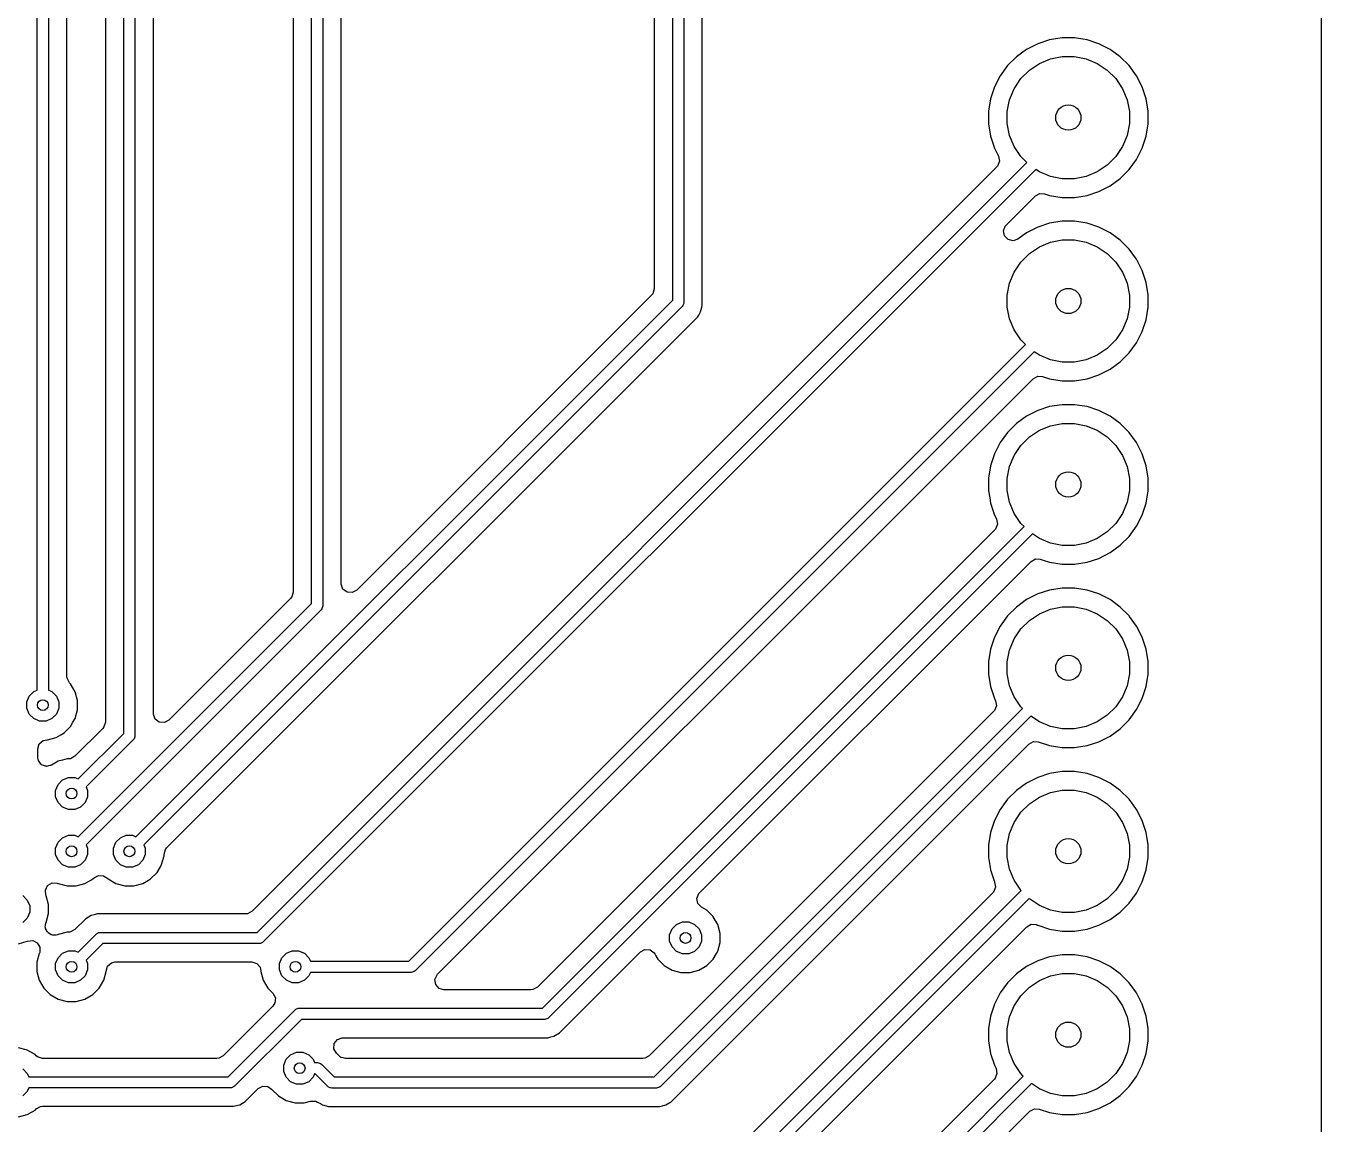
# Model space of a CAD drawing. Extents: x 2.09 to 4.51, y -4.8 to -2.93.
# Drawn here: x 3.802 to 4.508, y -3.909 to -3.31 of the extents above; entities that cross this region are included whole.
import ezdxf

# ---------------------------------------------------------------- set-up
doc = ezdxf.new("R2010")
doc.units = 0
doc.header["$MEASUREMENT"] = 0
doc.layers.add('BLACK', color=7, linetype='CONTINUOUS')

msp = doc.modelspace()

# ---------------------------------------------------------------- linework, layer by layer
at = {"layer": 'BLACK', "linetype": 'CONTINUOUS'}
for p, q in [((4.50785, -3.01197), (4.50785, -4.72425)), ((3.85522, -3.69559), (3.85522, -3.10417)), ((3.86132, -3.10417), (3.86132, -3.69685)), ((3.95758, -3.62472), (3.95758, -3.10417)), ((3.96368, -3.10375), (3.96368, -3.62598)), ((4.15443, -3.45937), (4.15443, -3.10406)), ((4.16053, -3.10417), (4.16053, -3.46063)), ((3.8452, -3.11595), (3.8452, -3.68938)), ((3.87134, -3.68481), (3.87134, -3.11595)), ((3.94756, -3.11671), (3.94756, -3.61852)), ((3.9737, -3.61395), (3.9737, -3.11485)), ((4.14441, -3.11565), (4.14441, -3.45316)), ((3.80805, -3.67201), (3.80805, -3.12733)), ((3.81415, -3.12606), (3.81415, -3.67201)), ((3.82417, -3.66447), (3.82417, -3.12434)), ((4.17055, -3.46235), (4.17055, -3.22539)), ((4.3599, -3.31743), (4.35339, -3.31954)), ((4.36666, -3.31636), (4.3599, -3.31743)), ((4.3599, -3.31743), (4.3599, -3.31743)), ((4.3599, -3.31743), (4.3599, -3.31743)), ((4.3735, -3.31636), (4.36666, -3.31636)), ((4.38026, -3.31743), (4.3735, -3.31636)), ((4.38677, -3.31954), (4.38026, -3.31743)), ((4.38026, -3.31743), (4.38026, -3.31743)), ((4.38026, -3.31743), (4.38026, -3.31743)), ((4.34729, -3.32265), (4.34175, -3.32667)), ((4.35339, -3.31954), (4.34729, -3.32265)), ((4.35339, -3.31954), (4.35339, -3.31954)), ((4.39287, -3.32265), (4.38677, -3.31954)), ((4.38677, -3.31954), (4.38677, -3.31954)), ((4.38677, -3.31954), (4.38677, -3.31954)), ((4.39841, -3.32667), (4.39287, -3.32265)), ((4.39287, -3.32265), (4.39287, -3.32265)), ((4.39287, -3.32265), (4.39287, -3.32265)), ((4.33691, -3.33151), (4.33289, -3.33705)), ((4.34175, -3.32667), (4.33691, -3.33151)), ((4.34885, -3.33397), (4.3543, -3.33033)), ((4.3543, -3.33033), (4.36036, -3.32782)), ((4.36036, -3.32782), (4.3668, -3.32654)), ((4.3668, -3.32654), (4.37336, -3.32654)), ((4.37336, -3.32654), (4.37979, -3.32782)), ((4.37979, -3.32782), (4.38585, -3.33033)), ((4.38585, -3.33033), (4.39131, -3.33397)), ((4.40325, -3.33151), (4.39841, -3.32667)), ((4.40727, -3.33705), (4.40325, -3.33151)), ((4.40325, -3.33151), (4.40325, -3.33151)), ((4.33289, -3.33705), (4.32978, -3.34315)), ((4.34057, -3.34407), (4.34421, -3.33861)), ((4.34421, -3.33861), (4.34885, -3.33397)), ((4.39131, -3.33397), (4.39595, -3.33861)), ((4.39595, -3.33861), (4.39959, -3.34407)), ((4.41038, -3.34315), (4.40727, -3.33705)), ((4.32978, -3.34315), (4.32767, -3.34966)), ((4.32978, -3.34315), (4.32978, -3.34315)), ((4.33806, -3.35013), (4.34057, -3.34407)), ((4.39959, -3.34407), (4.4021, -3.35013)), ((4.41249, -3.34966), (4.41038, -3.34315)), ((4.32767, -3.34966), (4.32659, -3.35642)), ((4.32767, -3.34966), (4.32767, -3.34966)), ((4.32767, -3.34966), (4.32767, -3.34966)), ((4.33678, -3.35656), (4.33806, -3.35013)), ((4.4021, -3.35013), (4.40338, -3.35656)), ((4.41356, -3.35642), (4.41249, -3.34966)), ((4.32659, -3.35642), (4.32659, -3.36326)), ((4.33678, -3.36312), (4.33678, -3.35656)), ((4.40338, -3.35656), (4.40338, -3.36312)), ((4.41356, -3.36326), (4.41356, -3.35642)), ((4.32659, -3.36326), (4.32767, -3.37003)), ((4.33806, -3.36956), (4.33678, -3.36312)), ((4.40338, -3.36312), (4.4021, -3.36956)), ((4.41249, -3.37003), (4.41356, -3.36326)), ((4.32767, -3.37003), (4.32767, -3.37003)), ((4.32767, -3.37003), (4.32978, -3.37653)), ((4.34057, -3.37562), (4.33806, -3.36956)), ((4.4021, -3.36956), (4.39959, -3.37562)), ((4.41038, -3.37653), (4.41249, -3.37003)), ((4.32978, -3.37653), (4.32978, -3.37653)), ((4.32978, -3.37653), (4.332, -3.38089)), ((4.332, -3.38089), (4.33251, -3.38364)), ((4.34421, -3.38107), (4.34057, -3.37562)), ((4.34752, -3.38438), (4.34421, -3.38107)), ((4.39595, -3.38107), (4.39131, -3.38571)), ((4.39959, -3.37562), (4.39595, -3.38107)), ((4.40727, -3.38263), (4.41038, -3.37653)), ((4.33109, -3.38665), (3.92517, -3.79256)), ((3.92787, -3.80404), (4.34752, -3.38438)), ((4.35243, -3.3881), (3.93129, -3.80924)), ((4.33146, -3.38623), (4.33109, -3.38665)), ((4.33251, -3.38364), (4.33146, -3.38623)), ((4.3543, -3.38936), (4.35243, -3.3881)), ((4.39131, -3.38571), (4.38585, -3.38936)), ((4.39841, -3.39301), (4.40325, -3.38817)), ((4.40325, -3.38817), (4.40727, -3.38263)), ((4.36036, -3.39187), (4.3543, -3.38936)), ((4.3668, -3.39315), (4.36036, -3.39187)), ((4.37336, -3.39315), (4.3668, -3.39315)), ((4.37979, -3.39187), (4.37336, -3.39315)), ((4.38585, -3.38936), (4.37979, -3.39187)), ((4.39287, -3.39703), (4.39841, -3.39301)), ((4.33615, -3.41856), (4.35213, -3.40258)), ((4.35213, -3.40258), (4.35458, -3.40124)), ((4.35458, -3.40124), (4.35717, -3.40137)), ((4.35717, -3.40137), (4.3599, -3.40226)), ((4.3599, -3.40226), (4.36666, -3.40333)), ((4.3735, -3.40333), (4.38026, -3.40226)), ((4.38026, -3.40226), (4.38677, -3.40014)), ((4.38677, -3.40014), (4.39287, -3.39703)), ((4.36666, -3.40333), (4.36666, -3.40333)), ((4.36666, -3.40333), (4.3735, -3.40333)), ((4.3735, -3.40333), (4.3735, -3.40333)), ((4.36666, -3.41636), (4.3599, -3.41743)), ((4.3735, -3.41636), (4.36666, -3.41636)), ((4.38026, -3.41743), (4.3735, -3.41636)), ((4.33471, -3.42164), (4.33573, -3.41904)), ((4.33527, -3.42438), (4.33471, -3.42164)), ((4.33573, -3.41904), (4.33615, -3.41856)), ((4.34729, -3.42265), (4.34257, -3.42608)), ((4.35339, -3.41954), (4.34729, -3.42265)), ((4.3599, -3.41743), (4.35339, -3.41954)), ((4.35339, -3.41954), (4.35339, -3.41954)), ((4.3599, -3.41743), (4.3599, -3.41743)), ((4.3599, -3.41743), (4.3599, -3.41743)), ((4.38677, -3.41954), (4.38026, -3.41743)), ((4.38026, -3.41743), (4.38026, -3.41743)), ((4.38026, -3.41743), (4.38026, -3.41743)), ((4.39287, -3.42265), (4.38677, -3.41954)), ((4.38677, -3.41954), (4.38677, -3.41954)), ((4.38677, -3.41954), (4.38677, -3.41954)), ((4.39841, -3.42667), (4.39287, -3.42265)), ((4.39287, -3.42265), (4.39287, -3.42265)), ((4.39287, -3.42265), (4.39287, -3.42265)), ((4.33722, -3.42638), (4.33527, -3.42438)), ((4.33994, -3.42702), (4.33722, -3.42638)), ((4.34257, -3.42608), (4.33994, -3.42702)), ((4.34885, -3.43397), (4.3543, -3.43033)), ((4.3543, -3.43033), (4.36036, -3.42782)), ((4.36036, -3.42782), (4.3668, -3.42654)), ((4.3668, -3.42654), (4.37336, -3.42654)), ((4.37336, -3.42654), (4.37979, -3.42782)), ((4.37979, -3.42782), (4.38585, -3.43033)), ((4.38585, -3.43033), (4.39131, -3.43397)), ((4.40325, -3.43151), (4.39841, -3.42667)), ((4.34421, -3.43861), (4.34885, -3.43397)), ((4.39131, -3.43397), (4.39595, -3.43861)), ((4.40727, -3.43705), (4.40325, -3.43151)), ((4.40325, -3.43151), (4.40325, -3.43151)), ((4.41038, -3.44315), (4.40727, -3.43705)), ((4.33806, -3.45013), (4.34057, -3.44407)), ((4.34057, -3.44407), (4.34421, -3.43861)), ((4.39595, -3.43861), (4.39959, -3.44407)), ((4.39959, -3.44407), (4.4021, -3.45013)), ((4.41249, -3.44966), (4.41038, -3.44315)), ((4.33678, -3.45656), (4.33806, -3.45013)), ((4.4021, -3.45013), (4.40338, -3.45656)), ((4.41356, -3.45642), (4.41249, -3.44966)), ((4.14296, -3.45667), (3.98217, -3.61746)), ((4.14362, -3.45584), (4.14296, -3.45667)), ((4.14441, -3.45316), (4.14362, -3.45584)), ((4.33678, -3.46312), (4.33678, -3.45656)), ((4.40338, -3.45656), (4.40338, -3.46312)), ((4.41356, -3.46326), (4.41356, -3.45642)), ((3.86187, -3.75193), (4.15443, -3.45937)), ((4.15964, -3.46279), (3.86618, -3.75624)), ((4.16002, -3.46233), (4.15964, -3.46279)), ((4.16047, -3.46123), (4.16002, -3.46233)), ((4.16053, -3.46063), (4.16047, -3.46123)), ((4.16859, -3.46752), (4.16966, -3.46568)), ((4.16966, -3.46568), (4.17031, -3.46326)), ((4.17031, -3.46326), (4.17055, -3.46235)), ((4.33806, -3.46956), (4.33678, -3.46312)), ((4.40338, -3.46312), (4.4021, -3.46956)), ((4.41249, -3.47003), (4.41356, -3.46326)), ((3.8786, -3.758), (4.16794, -3.46866)), ((4.16794, -3.46866), (4.16859, -3.46752)), ((4.34057, -3.47562), (4.33806, -3.46956)), ((4.4021, -3.46956), (4.39959, -3.47562)), ((4.41038, -3.47653), (4.41249, -3.47003)), ((4.34421, -3.48107), (4.34057, -3.47562)), ((4.39959, -3.47562), (4.39595, -3.48107)), ((4.40727, -3.48263), (4.41038, -3.47653)), ((4.01055, -3.81978), (4.34673, -3.4836)), ((4.35149, -3.48747), (4.01397, -3.82499)), ((4.34673, -3.4836), (4.34421, -3.48107)), ((4.3543, -3.48936), (4.35149, -3.48747)), ((4.39131, -3.48571), (4.38585, -3.48936)), ((4.39595, -3.48107), (4.39131, -3.48571)), ((4.40325, -3.48817), (4.40727, -3.48263)), ((4.36036, -3.49187), (4.3543, -3.48936)), ((4.3668, -3.49315), (4.36036, -3.49187)), ((4.37336, -3.49315), (4.3668, -3.49315)), ((4.37979, -3.49187), (4.37336, -3.49315)), ((4.38585, -3.48936), (4.37979, -3.49187)), ((4.39287, -3.49703), (4.39841, -3.49301)), ((4.39841, -3.49301), (4.40325, -3.48817)), ((4.35094, -3.50219), (4.35339, -3.50085)), ((4.35339, -3.50085), (4.35598, -3.50098)), ((4.35598, -3.50098), (4.3599, -3.50226)), ((4.38026, -3.50226), (4.38677, -3.50014)), ((4.38677, -3.50014), (4.39287, -3.49703)), ((4.29671, -3.55642), (4.35094, -3.50219)), ((4.3599, -3.50226), (4.36666, -3.50333)), ((4.36666, -3.50333), (4.36666, -3.50333)), ((4.36666, -3.50333), (4.3735, -3.50333)), ((4.3735, -3.50333), (4.38026, -3.50226)), ((4.3735, -3.50333), (4.3735, -3.50333)), ((4.34729, -3.52265), (4.34175, -3.52667)), ((4.35339, -3.51954), (4.34729, -3.52265)), ((4.3599, -3.51743), (4.35339, -3.51954)), ((4.35339, -3.51954), (4.35339, -3.51954)), ((4.36666, -3.51636), (4.3599, -3.51743)), ((4.3599, -3.51743), (4.3599, -3.51743)), ((4.3599, -3.51743), (4.3599, -3.51743)), ((4.3735, -3.51636), (4.36666, -3.51636)), ((4.38026, -3.51743), (4.3735, -3.51636)), ((4.38677, -3.51954), (4.38026, -3.51743)), ((4.38026, -3.51743), (4.38026, -3.51743)), ((4.38026, -3.51743), (4.38026, -3.51743)), ((4.39287, -3.52265), (4.38677, -3.51954)), ((4.38677, -3.51954), (4.38677, -3.51954)), ((4.38677, -3.51954), (4.38677, -3.51954)), ((4.39841, -3.52667), (4.39287, -3.52265)), ((4.39287, -3.52265), (4.39287, -3.52265)), ((4.39287, -3.52265), (4.39287, -3.52265)), ((4.34175, -3.52667), (4.33691, -3.53151)), ((4.3543, -3.53033), (4.36036, -3.52782)), ((4.36036, -3.52782), (4.3668, -3.52654)), ((4.3668, -3.52654), (4.37336, -3.52654)), ((4.37336, -3.52654), (4.37979, -3.52782)), ((4.37979, -3.52782), (4.38585, -3.53033)), ((4.40325, -3.53151), (4.39841, -3.52667)), ((4.33691, -3.53151), (4.33289, -3.53705)), ((4.34421, -3.53861), (4.34885, -3.53397)), ((4.34885, -3.53397), (4.3543, -3.53033)), ((4.38585, -3.53033), (4.39131, -3.53397)), ((4.39131, -3.53397), (4.39595, -3.53861)), ((4.40727, -3.53705), (4.40325, -3.53151)), ((4.40325, -3.53151), (4.40325, -3.53151)), ((4.32978, -3.54315), (4.32767, -3.54966)), ((4.33289, -3.53705), (4.32978, -3.54315)), ((4.32978, -3.54315), (4.32978, -3.54315)), ((4.34057, -3.54407), (4.34421, -3.53861)), ((4.39595, -3.53861), (4.39959, -3.54407)), ((4.41038, -3.54315), (4.40727, -3.53705)), ((4.41249, -3.54966), (4.41038, -3.54315)), ((4.32767, -3.54966), (4.32659, -3.55642)), ((4.32767, -3.54966), (4.32767, -3.54966)), ((4.32767, -3.54966), (4.32767, -3.54966)), ((4.33678, -3.55656), (4.33806, -3.55013)), ((4.33806, -3.55013), (4.34057, -3.54407)), ((4.39959, -3.54407), (4.4021, -3.55013)), ((4.4021, -3.55013), (4.40338, -3.55656)), ((4.41356, -3.55642), (4.41249, -3.54966)), ((4.02624, -3.82689), (4.29671, -3.55642)), ((4.32659, -3.55642), (4.32659, -3.56326)), ((4.33678, -3.56312), (4.33678, -3.55656)), ((4.40338, -3.55656), (4.40338, -3.56312)), ((4.41356, -3.56326), (4.41356, -3.55642)), ((4.32659, -3.56326), (4.32721, -3.56714)), ((4.33806, -3.56956), (4.33678, -3.56312)), ((4.40338, -3.56312), (4.4021, -3.56956)), ((4.41249, -3.57003), (4.41356, -3.56326)), ((4.32721, -3.56714), (4.32767, -3.57003)), ((4.32767, -3.57003), (4.32819, -3.57165)), ((4.32819, -3.57165), (4.32978, -3.57653)), ((4.34057, -3.57562), (4.33806, -3.56956)), ((4.4021, -3.56956), (4.39959, -3.57562)), ((4.41038, -3.57653), (4.41249, -3.57003)), ((4.32978, -3.57653), (4.33049, -3.57793)), ((4.33049, -3.57793), (4.33094, -3.5788)), ((4.33094, -3.5788), (4.33145, -3.58155)), ((4.34421, -3.58107), (4.34057, -3.57562)), ((4.39959, -3.57562), (4.39595, -3.58107)), ((4.40727, -3.58263), (4.41038, -3.57653)), ((4.33002, -3.58456), (4.08068, -3.8339)), ((4.08338, -3.84537), (4.34595, -3.58281)), ((4.3304, -3.58414), (4.33002, -3.58456)), ((4.33145, -3.58155), (4.3304, -3.58414)), ((4.34595, -3.58281), (4.34421, -3.58107)), ((4.39131, -3.58571), (4.38585, -3.58936)), ((4.39595, -3.58107), (4.39131, -3.58571)), ((4.40325, -3.58817), (4.40727, -3.58263)), ((4.35054, -3.58684), (4.0868, -3.85058)), ((4.3543, -3.58936), (4.35054, -3.58684)), ((4.36036, -3.59187), (4.3543, -3.58936)), ((4.3668, -3.59315), (4.36036, -3.59187)), ((4.37336, -3.59315), (4.3668, -3.59315)), ((4.37979, -3.59187), (4.37336, -3.59315)), ((4.38585, -3.58936), (4.37979, -3.59187)), ((4.39287, -3.59703), (4.39841, -3.59301)), ((4.39841, -3.59301), (4.40325, -3.58817)), ((4.34975, -3.60181), (4.3522, -3.60047)), ((4.3522, -3.60047), (4.35479, -3.6006)), ((4.38026, -3.60226), (4.38677, -3.60014)), ((4.38677, -3.60014), (4.39287, -3.59703)), ((4.16906, -3.78249), (4.34975, -3.60181)), ((4.35479, -3.6006), (4.35644, -3.60113)), ((4.35644, -3.60113), (4.3599, -3.60226)), ((4.3599, -3.60226), (4.36666, -3.60333)), ((4.36666, -3.60333), (4.36666, -3.60333)), ((4.36666, -3.60333), (4.3735, -3.60333)), ((4.3735, -3.60333), (4.38026, -3.60226)), ((4.3735, -3.60333), (4.3735, -3.60333)), ((3.97371, -3.6143), (3.9737, -3.61395)), ((3.97469, -3.61692), (3.97371, -3.6143)), ((3.94677, -3.6212), (3.94611, -3.62202)), ((3.94756, -3.61852), (3.94677, -3.6212)), ((3.97693, -3.6186), (3.97469, -3.61692)), ((3.97972, -3.6188), (3.97693, -3.6186)), ((3.98217, -3.61746), (3.97972, -3.6188)), ((4.35339, -3.61954), (4.34729, -3.62265)), ((4.3599, -3.61743), (4.35339, -3.61954)), ((4.35339, -3.61954), (4.35339, -3.61954)), ((4.36666, -3.61636), (4.3599, -3.61743)), ((4.3599, -3.61743), (4.3599, -3.61743)), ((4.3599, -3.61743), (4.3599, -3.61743)), ((4.3735, -3.61636), (4.36666, -3.61636)), ((4.38026, -3.61743), (4.3735, -3.61636)), ((4.38677, -3.61954), (4.38026, -3.61743)), ((4.38026, -3.61743), (4.38026, -3.61743)), ((4.38026, -3.61743), (4.38026, -3.61743)), ((4.39287, -3.62265), (4.38677, -3.61954)), ((4.38677, -3.61954), (4.38677, -3.61954)), ((4.38677, -3.61954), (4.38677, -3.61954)), ((3.83037, -3.75193), (3.95758, -3.62472)), ((3.96279, -3.62814), (3.83469, -3.75624)), ((3.94611, -3.62202), (3.87981, -3.68832)), ((3.96317, -3.62768), (3.96279, -3.62814)), ((3.96362, -3.62658), (3.96317, -3.62768)), ((3.96368, -3.62598), (3.96362, -3.62658)), ((4.34175, -3.62667), (4.33691, -3.63151)), ((4.34729, -3.62265), (4.34175, -3.62667)), ((4.3543, -3.63033), (4.36036, -3.62782)), ((4.36036, -3.62782), (4.3668, -3.62654)), ((4.3668, -3.62654), (4.37336, -3.62654)), ((4.37336, -3.62654), (4.37979, -3.62782)), ((4.37979, -3.62782), (4.38585, -3.63033)), ((4.39841, -3.62667), (4.39287, -3.62265)), ((4.39287, -3.62265), (4.39287, -3.62265)), ((4.39287, -3.62265), (4.39287, -3.62265)), ((4.40325, -3.63151), (4.39841, -3.62667)), ((4.33691, -3.63151), (4.33289, -3.63705)), ((4.34421, -3.63861), (4.34885, -3.63397)), ((4.34885, -3.63397), (4.3543, -3.63033)), ((4.38585, -3.63033), (4.39131, -3.63397)), ((4.39131, -3.63397), (4.39595, -3.63861)), ((4.40343, -3.63176), (4.40325, -3.63151)), ((4.40727, -3.63705), (4.40343, -3.63176)), ((4.33289, -3.63705), (4.32978, -3.64315)), ((4.34057, -3.64407), (4.34421, -3.63861)), ((4.39595, -3.63861), (4.39959, -3.64407)), ((4.41038, -3.64315), (4.40727, -3.63705)), ((4.32767, -3.64966), (4.32659, -3.65642)), ((4.32978, -3.64315), (4.32767, -3.64966)), ((4.32767, -3.64966), (4.32767, -3.64966)), ((4.32767, -3.64966), (4.32767, -3.64966)), ((4.32978, -3.64315), (4.32978, -3.64315)), ((4.33806, -3.65013), (4.34057, -3.64407)), ((4.39959, -3.64407), (4.4021, -3.65013)), ((4.41249, -3.64966), (4.41038, -3.64315)), ((4.41356, -3.65642), (4.41249, -3.64966)), ((4.32659, -3.65642), (4.32659, -3.66326)), ((4.33678, -3.65656), (4.33806, -3.65013)), ((4.33678, -3.66312), (4.33678, -3.65656)), ((4.4021, -3.65013), (4.40338, -3.65656)), ((4.40338, -3.65656), (4.40338, -3.66312)), ((4.41356, -3.66326), (4.41356, -3.65642)), ((4.32659, -3.66326), (4.32767, -3.67003)), ((4.33806, -3.66956), (4.33678, -3.66312)), ((4.40338, -3.66312), (4.4021, -3.66956)), ((4.41249, -3.67003), (4.41356, -3.66326)), ((3.82429, -3.66552), (3.82417, -3.66447)), ((3.82563, -3.66798), (3.82429, -3.66552)), ((3.82621, -3.66856), (3.82563, -3.66798)), ((3.82869, -3.67286), (3.82621, -3.66856)), ((3.82621, -3.66856), (3.82621, -3.66856)), ((4.32767, -3.67003), (4.32767, -3.67003)), ((4.32767, -3.67003), (4.32978, -3.67653)), ((4.34057, -3.67562), (4.33806, -3.66956)), ((4.4021, -3.66956), (4.39959, -3.67562)), ((4.41038, -3.67653), (4.41249, -3.67003)), ((3.80241, -3.67842), (3.80374, -3.67523)), ((3.80374, -3.67523), (3.80618, -3.67279)), ((3.80618, -3.67279), (3.80805, -3.67201)), ((3.81415, -3.67201), (3.81602, -3.67279)), ((3.81602, -3.67279), (3.81847, -3.67523)), ((3.81847, -3.67523), (3.81979, -3.67842)), ((3.82998, -3.67767), (3.82869, -3.67286)), ((3.82869, -3.67286), (3.82869, -3.67286)), ((3.82869, -3.67286), (3.82869, -3.67286)), ((3.82998, -3.68264), (3.82998, -3.67767)), ((4.32978, -3.67653), (4.3304, -3.67776)), ((4.3304, -3.67776), (4.33092, -3.68051)), ((4.34421, -3.68107), (4.34057, -3.67562)), ((4.39959, -3.67562), (4.39595, -3.68107)), ((4.40727, -3.68263), (4.41038, -3.67653)), ((3.80241, -3.68188), (3.80241, -3.67842)), ((3.80374, -3.68507), (3.80241, -3.68188)), ((3.80618, -3.68752), (3.80374, -3.68507)), ((3.81847, -3.68507), (3.81602, -3.68752)), ((3.81979, -3.68188), (3.81847, -3.68507)), ((3.81979, -3.67842), (3.81979, -3.68188)), ((3.82869, -3.68744), (3.82998, -3.68264)), ((3.87135, -3.68517), (3.87134, -3.68481)), ((3.87233, -3.68779), (3.87135, -3.68517)), ((4.32949, -3.68352), (4.14163, -3.87138)), ((4.14433, -3.88285), (4.34516, -3.68202)), ((4.32987, -3.6831), (4.32949, -3.68352)), ((4.33092, -3.68051), (4.32987, -3.6831)), ((4.34516, -3.68202), (4.34421, -3.68107)), ((4.39595, -3.68107), (4.39131, -3.68571)), ((4.40325, -3.68817), (4.40727, -3.68263)), ((3.80937, -3.68884), (3.80618, -3.68752)), ((3.81283, -3.68884), (3.80937, -3.68884)), ((3.81602, -3.68752), (3.81283, -3.68884)), ((3.82269, -3.69526), (3.82621, -3.69174)), ((3.82621, -3.69174), (3.82749, -3.68953)), ((3.82749, -3.68953), (3.82869, -3.68744)), ((3.82869, -3.68744), (3.82869, -3.68744)), ((3.82869, -3.68744), (3.82869, -3.68744)), ((3.84441, -3.69206), (3.84374, -3.69289)), ((3.8452, -3.68938), (3.84441, -3.69206)), ((3.87457, -3.68946), (3.87233, -3.68779)), ((3.87735, -3.68966), (3.87457, -3.68946)), ((3.87981, -3.68832), (3.87735, -3.68966)), ((4.3496, -3.68621), (4.14775, -3.88806)), ((4.3543, -3.68936), (4.3496, -3.68621)), ((4.36036, -3.69187), (4.3543, -3.68936)), ((4.3668, -3.69315), (4.36036, -3.69187)), ((4.37979, -3.69187), (4.37336, -3.69315)), ((4.38585, -3.68936), (4.37979, -3.69187)), ((4.39131, -3.68571), (4.38585, -3.68936)), ((4.39841, -3.69301), (4.40325, -3.68817)), ((3.81125, -3.69948), (3.81331, -3.69903)), ((3.81331, -3.69903), (3.81359, -3.69903)), ((3.81359, -3.69903), (3.81839, -3.69774)), ((3.81359, -3.69903), (3.81359, -3.69903)), ((3.81839, -3.69774), (3.82094, -3.69627)), ((3.81839, -3.69774), (3.81839, -3.69774)), ((3.81839, -3.69774), (3.81839, -3.69774)), ((3.82094, -3.69627), (3.82269, -3.69526)), ((3.84374, -3.69289), (3.82862, -3.70802)), ((3.83037, -3.72043), (3.85522, -3.69559)), ((3.86043, -3.69901), (3.83469, -3.72475)), ((3.8608, -3.69855), (3.86043, -3.69901)), ((3.86126, -3.69745), (3.8608, -3.69855)), ((3.86132, -3.69685), (3.86126, -3.69745)), ((4.37336, -3.69315), (4.3668, -3.69315)), ((4.38677, -3.70014), (4.39287, -3.69703)), ((4.39287, -3.69703), (4.39841, -3.69301)), ((3.80835, -3.70399), (3.80913, -3.70131)), ((3.80835, -3.70859), (3.80835, -3.70399)), ((3.80913, -3.70131), (3.81125, -3.69948)), ((4.20176, -3.84822), (4.34856, -3.70142)), ((4.34856, -3.70142), (4.35101, -3.70008)), ((4.35101, -3.70008), (4.3536, -3.70021)), ((4.3536, -3.70021), (4.3599, -3.70226)), ((4.3599, -3.70226), (4.36666, -3.70333)), ((4.36666, -3.70333), (4.36666, -3.70333)), ((4.36666, -3.70333), (4.3735, -3.70333)), ((4.3735, -3.70333), (4.38026, -3.70226)), ((4.3735, -3.70333), (4.3735, -3.70333)), ((4.38026, -3.70226), (4.38677, -3.70014)), ((3.80855, -3.70999), (3.80835, -3.70859)), ((3.80865, -3.71014), (3.80855, -3.70999)), ((3.8087, -3.71044), (3.80865, -3.71014)), ((3.80943, -3.71136), (3.8087, -3.71044)), ((3.81006, -3.71234), (3.80943, -3.71136)), ((3.81028, -3.71244), (3.81006, -3.71234)), ((3.81043, -3.71263), (3.81028, -3.71244)), ((3.81154, -3.71302), (3.81043, -3.71263)), ((3.8126, -3.7135), (3.81154, -3.71302)), ((3.81421, -3.71327), (3.81307, -3.71355)), ((3.81537, -3.71311), (3.81421, -3.71327)), ((3.81555, -3.71295), (3.81537, -3.71311)), ((3.81579, -3.71289), (3.81555, -3.71295)), ((3.81948, -3.71076), (3.81579, -3.71289)), ((3.82188, -3.71011), (3.81948, -3.71076)), ((3.82429, -3.70947), (3.82188, -3.71011)), ((3.82511, -3.70947), (3.82429, -3.70947)), ((3.82616, -3.70936), (3.82511, -3.70947)), ((3.82862, -3.70802), (3.82616, -3.70936)), ((3.81284, -3.71347), (3.8126, -3.7135)), ((3.81307, -3.71355), (3.81284, -3.71347)), ((3.82185, -3.72098), (3.82504, -3.71966)), ((3.82504, -3.71966), (3.8285, -3.71966)), ((3.8285, -3.71966), (3.83037, -3.72043)), ((4.35339, -3.71954), (4.34729, -3.72265)), ((4.3599, -3.71743), (4.35339, -3.71954)), ((4.35339, -3.71954), (4.35339, -3.71954)), ((4.36666, -3.71636), (4.3599, -3.71743)), ((4.3599, -3.71743), (4.3599, -3.71743)), ((4.3599, -3.71743), (4.3599, -3.71743)), ((4.3735, -3.71636), (4.36666, -3.71636)), ((4.38026, -3.71743), (4.3735, -3.71636)), ((4.38677, -3.71954), (4.38026, -3.71743)), ((4.38026, -3.71743), (4.38026, -3.71743)), ((4.38026, -3.71743), (4.38026, -3.71743)), ((4.39287, -3.72265), (4.38677, -3.71954)), ((4.38677, -3.71954), (4.38677, -3.71954)), ((4.38677, -3.71954), (4.38677, -3.71954)), ((3.81808, -3.72662), (3.81941, -3.72343)), ((3.81808, -3.73007), (3.81808, -3.72662)), ((3.81941, -3.72343), (3.82185, -3.72098)), ((3.83469, -3.72475), (3.83546, -3.72662)), ((3.83546, -3.72662), (3.83546, -3.73007)), ((4.34175, -3.72667), (4.33691, -3.73151)), ((4.34729, -3.72265), (4.34175, -3.72667)), ((4.36036, -3.72782), (4.3668, -3.72654)), ((4.3668, -3.72654), (4.37336, -3.72654)), ((4.37336, -3.72654), (4.37979, -3.72782)), ((4.39841, -3.72667), (4.39287, -3.72265)), ((4.39287, -3.72265), (4.39287, -3.72265)), ((4.39287, -3.72265), (4.39287, -3.72265)), ((4.40325, -3.73151), (4.39841, -3.72667)), ((3.81941, -3.73327), (3.81808, -3.73007)), ((3.82185, -3.73571), (3.81941, -3.73327)), ((3.83414, -3.73327), (3.83169, -3.73571)), ((3.83546, -3.73007), (3.83414, -3.73327)), ((4.33691, -3.73151), (4.33289, -3.73705)), ((4.34421, -3.73861), (4.34885, -3.73397)), ((4.34885, -3.73397), (4.3543, -3.73033)), ((4.3543, -3.73033), (4.36036, -3.72782)), ((4.37979, -3.72782), (4.38585, -3.73033)), ((4.38585, -3.73033), (4.39131, -3.73397)), ((4.39131, -3.73397), (4.39595, -3.73861)), ((4.40561, -3.73477), (4.40325, -3.73151)), ((3.82504, -3.73703), (3.82185, -3.73571)), ((3.8285, -3.73703), (3.82504, -3.73703)), ((3.83169, -3.73571), (3.8285, -3.73703)), ((4.33289, -3.73705), (4.32978, -3.74315)), ((4.34057, -3.74407), (4.34421, -3.73861)), ((4.39595, -3.73861), (4.39959, -3.74407)), ((4.40727, -3.73705), (4.40561, -3.73477)), ((4.41038, -3.74315), (4.40727, -3.73705)), ((4.32978, -3.74315), (4.32767, -3.74966)), ((4.32978, -3.74315), (4.32978, -3.74315)), ((4.33806, -3.75013), (4.34057, -3.74407)), ((4.39959, -3.74407), (4.4021, -3.75013)), ((4.41249, -3.74966), (4.41038, -3.74315)), ((3.81808, -3.75811), (3.81941, -3.75492)), ((3.81941, -3.75492), (3.82185, -3.75248)), ((3.82185, -3.75248), (3.82504, -3.75115)), ((3.82504, -3.75115), (3.8285, -3.75115)), ((3.8285, -3.75115), (3.83037, -3.75193)), ((3.84958, -3.75811), (3.8509, -3.75492)), ((3.8509, -3.75492), (3.85335, -3.75248)), ((3.85335, -3.75248), (3.85654, -3.75115)), ((3.85654, -3.75115), (3.86, -3.75115)), ((3.86, -3.75115), (3.86187, -3.75193)), ((4.32767, -3.74966), (4.32659, -3.75642)), ((4.32767, -3.74966), (4.32767, -3.74966)), ((4.32767, -3.74966), (4.32767, -3.74966)), ((4.33678, -3.75656), (4.33806, -3.75013)), ((4.4021, -3.75013), (4.40338, -3.75656)), ((4.41356, -3.75642), (4.41249, -3.74966)), ((3.81808, -3.76157), (3.81808, -3.75811)), ((3.81941, -3.76476), (3.81808, -3.76157)), ((3.83546, -3.76157), (3.83414, -3.76476)), ((3.83469, -3.75624), (3.83546, -3.75811)), ((3.83546, -3.75811), (3.83546, -3.76157)), ((3.84958, -3.76157), (3.84958, -3.75811)), ((3.8509, -3.76476), (3.84958, -3.76157)), ((3.86696, -3.76157), (3.86563, -3.76476)), ((3.86618, -3.75624), (3.86696, -3.75811)), ((3.86696, -3.75811), (3.86696, -3.76157)), ((3.87586, -3.76713), (3.87715, -3.76233)), ((3.87715, -3.7615), (3.87793, -3.75882)), ((3.87715, -3.76233), (3.87715, -3.7615)), ((3.87793, -3.75882), (3.8786, -3.758)), ((4.32659, -3.75642), (4.32659, -3.76326)), ((4.33678, -3.76312), (4.33678, -3.75656)), ((4.40338, -3.75656), (4.40338, -3.76312)), ((4.41356, -3.76326), (4.41356, -3.75642)), ((3.82185, -3.76721), (3.81941, -3.76476)), ((3.82504, -3.76853), (3.82185, -3.76721)), ((3.8285, -3.76853), (3.82504, -3.76853)), ((3.83169, -3.76721), (3.8285, -3.76853)), ((3.83414, -3.76476), (3.83169, -3.76721)), ((3.85335, -3.76721), (3.8509, -3.76476)), ((3.85654, -3.76853), (3.85335, -3.76721)), ((3.86, -3.76853), (3.85654, -3.76853)), ((3.86319, -3.76721), (3.86, -3.76853)), ((3.86563, -3.76476), (3.86319, -3.76721)), ((3.87337, -3.77143), (3.87518, -3.7683)), ((3.87518, -3.7683), (3.87586, -3.76713)), ((3.87586, -3.76713), (3.87586, -3.76713)), ((3.87586, -3.76713), (3.87586, -3.76713)), ((4.32659, -3.76326), (4.32762, -3.76975)), ((4.32762, -3.76975), (4.32767, -3.77003)), ((4.33806, -3.76956), (4.33678, -3.76312)), ((4.34057, -3.77562), (4.33806, -3.76956)), ((4.4021, -3.76956), (4.39959, -3.77562)), ((4.40338, -3.76312), (4.4021, -3.76956)), ((4.41249, -3.77003), (4.41356, -3.76326)), ((3.83406, -3.77743), (3.83725, -3.77559)), ((3.83725, -3.77559), (3.83836, -3.77495)), ((3.83836, -3.77495), (3.8386, -3.77471)), ((3.8386, -3.77471), (3.83901, -3.7743)), ((3.83901, -3.7743), (3.84147, -3.77296)), ((3.84147, -3.77296), (3.84425, -3.77316)), ((3.84425, -3.77316), (3.84603, -3.7743)), ((3.84603, -3.7743), (3.84668, -3.77495)), ((3.84668, -3.77495), (3.84668, -3.77495)), ((3.84668, -3.77495), (3.84668, -3.77495)), ((3.84668, -3.77495), (3.84668, -3.77495)), ((3.84668, -3.77495), (3.84668, -3.77495)), ((3.84668, -3.77495), (3.85098, -3.77743)), ((3.86555, -3.77743), (3.86875, -3.77559)), ((3.86875, -3.77559), (3.86986, -3.77495)), ((3.86986, -3.77495), (3.87337, -3.77143)), ((4.32767, -3.77003), (4.32978, -3.77653)), ((4.32978, -3.77653), (4.32978, -3.77653)), ((4.32978, -3.77653), (4.32987, -3.77672)), ((4.32987, -3.77672), (4.33039, -3.77946)), ((4.34421, -3.78107), (4.34057, -3.77562)), ((4.39959, -3.77562), (4.39595, -3.78107)), ((4.40727, -3.78263), (4.41038, -3.77653)), ((4.41038, -3.77653), (4.41249, -3.77003)), ((3.8002, -3.78397), (3.80264, -3.78642)), ((3.81247, -3.78104), (3.81372, -3.77854)), ((3.81277, -3.78382), (3.81247, -3.78104)), ((3.81287, -3.78405), (3.81277, -3.78382)), ((3.81415, -3.78885), (3.81287, -3.78405)), ((3.81287, -3.78405), (3.81287, -3.78405)), ((3.81372, -3.77854), (3.81613, -3.77711)), ((3.81613, -3.77711), (3.81892, -3.77721)), ((3.81892, -3.77721), (3.81925, -3.77734)), ((3.81925, -3.77734), (3.81948, -3.77743)), ((3.81948, -3.77743), (3.81949, -3.77743)), ((3.81949, -3.77743), (3.82429, -3.77872)), ((3.82429, -3.77872), (3.82429, -3.77872)), ((3.82429, -3.77872), (3.82926, -3.77872)), ((3.82926, -3.77872), (3.83406, -3.77743)), ((3.82926, -3.77872), (3.82926, -3.77872)), ((3.83406, -3.77743), (3.83406, -3.77743)), ((3.83406, -3.77743), (3.83406, -3.77743)), ((3.85098, -3.77743), (3.85098, -3.77743)), ((3.85098, -3.77743), (3.85098, -3.77743)), ((3.85098, -3.77743), (3.85578, -3.77872)), ((3.85578, -3.77872), (3.85578, -3.77872)), ((3.85578, -3.77872), (3.86075, -3.77872)), ((3.86075, -3.77872), (3.86555, -3.77743)), ((3.86075, -3.77872), (3.86075, -3.77872)), ((3.86555, -3.77743), (3.86555, -3.77743)), ((3.86555, -3.77743), (3.86555, -3.77743)), ((4.16763, -3.78553), (4.16867, -3.78293)), ((4.16867, -3.78293), (4.16906, -3.78249)), ((4.32896, -3.78248), (4.19683, -3.91461)), ((4.19952, -3.92608), (4.34437, -3.78123)), ((4.32934, -3.78205), (4.32896, -3.78248)), ((4.33039, -3.77946), (4.32934, -3.78205)), ((4.34437, -3.78123), (4.34421, -3.78107)), ((4.39595, -3.78107), (4.39131, -3.78571)), ((4.40325, -3.78817), (4.40727, -3.78263)), ((3.80264, -3.78642), (3.80396, -3.78961)), ((3.80396, -3.78961), (3.80396, -3.79307)), ((3.81415, -3.79382), (3.81415, -3.78885)), ((4.16816, -3.78827), (4.16763, -3.78553)), ((4.17009, -3.7903), (4.16816, -3.78827)), ((4.17258, -3.79173), (4.17009, -3.7903)), ((4.34869, -3.78555), (4.20294, -3.93129)), ((4.34885, -3.78571), (4.34869, -3.78555)), ((4.3543, -3.78936), (4.34885, -3.78571)), ((4.36036, -3.79187), (4.3543, -3.78936)), ((4.38585, -3.78936), (4.37979, -3.79187)), ((4.39131, -3.78571), (4.38585, -3.78936)), ((4.39841, -3.79301), (4.40325, -3.78817)), ((3.80264, -3.79626), (3.8002, -3.7987)), ((3.80396, -3.79307), (3.80264, -3.79626)), ((3.81287, -3.79863), (3.81415, -3.79382)), ((3.83449, -3.79663), (3.82862, -3.8025)), ((3.83747, -3.79491), (3.83449, -3.79663)), ((3.83449, -3.79663), (3.83449, -3.79663)), ((3.83911, -3.79447), (3.83747, -3.79491)), ((3.83747, -3.79491), (3.83747, -3.79491)), ((3.8408, -3.79402), (3.83911, -3.79447)), ((3.92166, -3.79402), (3.8408, -3.79402)), ((3.92272, -3.7939), (3.92166, -3.79402)), ((3.92517, -3.79256), (3.92272, -3.7939)), ((4.17301, -3.79198), (4.17258, -3.79173)), ((4.17652, -3.79549), (4.17301, -3.79198)), ((4.17301, -3.79198), (4.17301, -3.79198)), ((4.17301, -3.79198), (4.17301, -3.79198)), ((4.17652, -3.7955), (4.17652, -3.79549)), ((4.17901, -3.7998), (4.17652, -3.7955)), ((4.3668, -3.79315), (4.36036, -3.79187)), ((4.37336, -3.79315), (4.3668, -3.79315)), ((4.37979, -3.79187), (4.37336, -3.79315)), ((4.38677, -3.80014), (4.39287, -3.79703)), ((4.39287, -3.79703), (4.39841, -3.79301)), ((3.81241, -3.80116), (3.81261, -3.80018)), ((3.81256, -3.80156), (3.81241, -3.80116)), ((3.81255, -3.80198), (3.81256, -3.80156)), ((3.81305, -3.80284), (3.81255, -3.80198)), ((3.81261, -3.80018), (3.81265, -3.79919)), ((3.81265, -3.79919), (3.81277, -3.79886)), ((3.81277, -3.79886), (3.81287, -3.79863)), ((3.81287, -3.79863), (3.81287, -3.79863)), ((3.81287, -3.79863), (3.81287, -3.79863)), ((3.81341, -3.80377), (3.81305, -3.80284)), ((3.81375, -3.80402), (3.81341, -3.80377)), ((3.81397, -3.80439), (3.81375, -3.80402)), ((3.81486, -3.80483), (3.81397, -3.80439)), ((3.81566, -3.80542), (3.81486, -3.80483)), ((3.82429, -3.80396), (3.81949, -3.80524)), ((3.82567, -3.80396), (3.82429, -3.80396)), ((3.82621, -3.80383), (3.82567, -3.80396)), ((3.82862, -3.8025), (3.82621, -3.80383)), ((3.83037, -3.81492), (3.84036, -3.80493)), ((3.84036, -3.80493), (3.84082, -3.80455)), ((3.84082, -3.80455), (3.84166, -3.80421)), ((3.84082, -3.80455), (3.84082, -3.80455)), ((3.84166, -3.80421), (3.84192, -3.80409)), ((3.84192, -3.80409), (3.84252, -3.80404)), ((3.84192, -3.80409), (3.84192, -3.80409)), ((3.84252, -3.80404), (3.92787, -3.80404)), ((4.15273, -3.80536), (4.15405, -3.80217)), ((4.15405, -3.80217), (4.1565, -3.79972)), ((4.1565, -3.79972), (4.15969, -3.7984)), ((4.15969, -3.7984), (4.16315, -3.7984)), ((4.16315, -3.7984), (4.16634, -3.79972)), ((4.16634, -3.79972), (4.16878, -3.80217)), ((4.16878, -3.80217), (4.17011, -3.80536)), ((4.1803, -3.8046), (4.17901, -3.7998)), ((4.17901, -3.7998), (4.17901, -3.7998)), ((4.17901, -3.7998), (4.17901, -3.7998)), ((4.1803, -3.80957), (4.1803, -3.8046)), ((4.25236, -3.89604), (4.34745, -3.80096)), ((4.34745, -3.80096), (4.3499, -3.79962)), ((4.3499, -3.79962), (4.35269, -3.79982)), ((4.35269, -3.79982), (4.3532, -3.80005)), ((4.3532, -3.80005), (4.35339, -3.80014)), ((4.35339, -3.80014), (4.3599, -3.80226)), ((4.3599, -3.80226), (4.36666, -3.80333)), ((4.36666, -3.80333), (4.36666, -3.80333)), ((4.36666, -3.80333), (4.3735, -3.80333)), ((4.3735, -3.80333), (4.38026, -3.80226)), ((4.3735, -3.80333), (4.3735, -3.80333)), ((4.38026, -3.80226), (4.38677, -3.80014)), ((3.79776, -3.81022), (3.80256, -3.80893)), ((3.80256, -3.80893), (3.8028, -3.80883)), ((3.80256, -3.80893), (3.80256, -3.80893)), ((3.80256, -3.80893), (3.80256, -3.80893)), ((3.8028, -3.80883), (3.80557, -3.80853)), ((3.80557, -3.80853), (3.80807, -3.80979)), ((3.80807, -3.80979), (3.8095, -3.81219)), ((3.8095, -3.81219), (3.8094, -3.81498)), ((3.81609, -3.80545), (3.81566, -3.80542)), ((3.81647, -3.80564), (3.81609, -3.80545)), ((3.81746, -3.80553), (3.81647, -3.80564)), ((3.81845, -3.80559), (3.81746, -3.80553)), ((3.81915, -3.80544), (3.81845, -3.80559)), ((3.81949, -3.80524), (3.81915, -3.80544)), ((3.84378, -3.81014), (3.83469, -3.81924)), ((3.92913, -3.81014), (3.84378, -3.81014)), ((3.92973, -3.81008), (3.92913, -3.81014)), ((3.93083, -3.80962), (3.92973, -3.81008)), ((3.93129, -3.80924), (3.93083, -3.80962)), ((3.93083, -3.80962), (3.93083, -3.80962)), ((4.15273, -3.80881), (4.15273, -3.80536)), ((4.15405, -3.81201), (4.15273, -3.80881)), ((4.1565, -3.81445), (4.15405, -3.81201)), ((4.16878, -3.81201), (4.16634, -3.81445)), ((4.17011, -3.80881), (4.16878, -3.81201)), ((4.17011, -3.80536), (4.17011, -3.80881)), ((4.17901, -3.81437), (4.1803, -3.80957)), ((3.80918, -3.81555), (3.80789, -3.82035)), ((3.80928, -3.81531), (3.80918, -3.81555)), ((3.80918, -3.81555), (3.80918, -3.81555)), ((3.8094, -3.81498), (3.80928, -3.81531)), ((3.81808, -3.82111), (3.81941, -3.81791)), ((3.81941, -3.81791), (3.82185, -3.81547)), ((3.82185, -3.81547), (3.82504, -3.81415)), ((3.82504, -3.81415), (3.8285, -3.81415)), ((3.8285, -3.81415), (3.83037, -3.81492)), ((3.83469, -3.81924), (3.83546, -3.82111)), ((3.94013, -3.82111), (3.94145, -3.81791)), ((3.94145, -3.81791), (3.9439, -3.81547)), ((3.9439, -3.81547), (3.94709, -3.81415)), ((3.94709, -3.81415), (3.95055, -3.81415)), ((3.95055, -3.81415), (3.95374, -3.81547)), ((3.95374, -3.81547), (3.95618, -3.81791)), ((3.95618, -3.81791), (3.95696, -3.81978)), ((4.09267, -3.85888), (4.13682, -3.81473)), ((4.13682, -3.81473), (4.13928, -3.81339)), ((4.13928, -3.81339), (4.14206, -3.81359)), ((4.14206, -3.81359), (4.1443, -3.81527)), ((4.1443, -3.81527), (4.14463, -3.81576)), ((4.14463, -3.81576), (4.14524, -3.81683)), ((4.14524, -3.81683), (4.14631, -3.81868)), ((4.14631, -3.81868), (4.14631, -3.81868)), ((4.14631, -3.81868), (4.14631, -3.81868)), ((4.14631, -3.81868), (4.14983, -3.82219)), ((4.15969, -3.81577), (4.1565, -3.81445)), ((4.16315, -3.81577), (4.15969, -3.81577)), ((4.16634, -3.81445), (4.16315, -3.81577)), ((4.17301, -3.82219), (4.17652, -3.81868)), ((4.17652, -3.81868), (4.17833, -3.81555)), ((4.17833, -3.81555), (4.17901, -3.81437)), ((4.17901, -3.81437), (4.17901, -3.81437)), ((4.17901, -3.81437), (4.17901, -3.81437)), ((4.3599, -3.81743), (4.35339, -3.81954)), ((4.36666, -3.81636), (4.3599, -3.81743)), ((4.3599, -3.81743), (4.3599, -3.81743)), ((4.3599, -3.81743), (4.3599, -3.81743)), ((4.3735, -3.81636), (4.36666, -3.81636)), ((4.38026, -3.81743), (4.3735, -3.81636)), ((4.38677, -3.81954), (4.38026, -3.81743)), ((4.38026, -3.81743), (4.38026, -3.81743)), ((4.38026, -3.81743), (4.38026, -3.81743)), ((3.80789, -3.82035), (3.80789, -3.82532)), ((3.80789, -3.82532), (3.80864, -3.82812)), ((3.81808, -3.82456), (3.81808, -3.82111)), ((3.81941, -3.82776), (3.81808, -3.82456)), ((3.83546, -3.82456), (3.83414, -3.82776)), ((3.83546, -3.82111), (3.83546, -3.82456)), ((3.84436, -3.83012), (3.84565, -3.82532)), ((3.84565, -3.82512), (3.84644, -3.82244)), ((3.84565, -3.82532), (3.84565, -3.82512)), ((3.84644, -3.82244), (3.84855, -3.82061)), ((3.84855, -3.82061), (3.85061, -3.82016)), ((3.85061, -3.82016), (3.92498, -3.82016)), ((3.92498, -3.82016), (3.92766, -3.82094)), ((3.92766, -3.82094), (3.92949, -3.82306)), ((3.92949, -3.82306), (3.92994, -3.82512)), ((3.92994, -3.82512), (3.92994, -3.82532)), ((3.92994, -3.82532), (3.93069, -3.82812)), ((3.94013, -3.82456), (3.94013, -3.82111)), ((3.94145, -3.82776), (3.94013, -3.82456)), ((3.95696, -3.82589), (3.95618, -3.82776)), ((3.95696, -3.81978), (4.01055, -3.81978)), ((4.01181, -3.82589), (3.95696, -3.82589)), ((4.01241, -3.82583), (4.01181, -3.82589)), ((4.01351, -3.82537), (4.01241, -3.82583)), ((4.01397, -3.82499), (4.01351, -3.82537)), ((4.14983, -3.82219), (4.14983, -3.82219)), ((4.14983, -3.82219), (4.14983, -3.82219)), ((4.14983, -3.82219), (4.14983, -3.82219)), ((4.14983, -3.82219), (4.14983, -3.82219)), ((4.14983, -3.82219), (4.15413, -3.82468)), ((4.15413, -3.82468), (4.15413, -3.82468)), ((4.15413, -3.82468), (4.15413, -3.82468)), ((4.15413, -3.82468), (4.15893, -3.82596)), ((4.15893, -3.82596), (4.15893, -3.82596)), ((4.15893, -3.82596), (4.1639, -3.82596)), ((4.1639, -3.82596), (4.1687, -3.82468)), ((4.1639, -3.82596), (4.1639, -3.82596)), ((4.1687, -3.82468), (4.17221, -3.82265)), ((4.1687, -3.82468), (4.1687, -3.82468)), ((4.1687, -3.82468), (4.1687, -3.82468)), ((4.17221, -3.82265), (4.17301, -3.82219)), ((4.34729, -3.82265), (4.34175, -3.82667)), ((4.35339, -3.81954), (4.34729, -3.82265)), ((4.35339, -3.81954), (4.35339, -3.81954)), ((4.39287, -3.82265), (4.38677, -3.81954)), ((4.38677, -3.81954), (4.38677, -3.81954)), ((4.38677, -3.81954), (4.38677, -3.81954)), ((4.39841, -3.82667), (4.39287, -3.82265)), ((4.39287, -3.82265), (4.39287, -3.82265)), ((4.39287, -3.82265), (4.39287, -3.82265)), ((3.80864, -3.82812), (3.80918, -3.83012)), ((3.80918, -3.83012), (3.81167, -3.83443)), ((3.82185, -3.8302), (3.81941, -3.82776)), ((3.82504, -3.83152), (3.82185, -3.8302)), ((3.8285, -3.83152), (3.82504, -3.83152)), ((3.83169, -3.8302), (3.8285, -3.83152)), ((3.83414, -3.82776), (3.83169, -3.8302)), ((3.84188, -3.83443), (3.84312, -3.83227)), ((3.84312, -3.83227), (3.84436, -3.83012)), ((3.84436, -3.83012), (3.84436, -3.83012)), ((3.84436, -3.83012), (3.84436, -3.83012)), ((3.93069, -3.82812), (3.93123, -3.83012)), ((3.93123, -3.83012), (3.93371, -3.83443)), ((3.9439, -3.8302), (3.94145, -3.82776)), ((3.94709, -3.83152), (3.9439, -3.8302)), ((3.95055, -3.83152), (3.94709, -3.83152)), ((3.95374, -3.8302), (3.95055, -3.83152)), ((3.95618, -3.82776), (3.95374, -3.8302)), ((4.02484, -3.82969), (4.026, -3.82715)), ((4.02524, -3.83245), (4.02484, -3.82969)), ((4.02707, -3.83457), (4.02524, -3.83245)), ((4.026, -3.82715), (4.02624, -3.82689)), ((4.33691, -3.83151), (4.33289, -3.83705)), ((4.34175, -3.82667), (4.33691, -3.83151)), ((4.34885, -3.83397), (4.3543, -3.83033)), ((4.3543, -3.83033), (4.36036, -3.82782)), ((4.36036, -3.82782), (4.3668, -3.82654)), ((4.3668, -3.82654), (4.37336, -3.82654)), ((4.37336, -3.82654), (4.37979, -3.82782)), ((4.37979, -3.82782), (4.38585, -3.83033)), ((4.38585, -3.83033), (4.39131, -3.83397)), ((4.40325, -3.83151), (4.39841, -3.82667)), ((4.40727, -3.83705), (4.40325, -3.83151)), ((4.40325, -3.83151), (4.40325, -3.83151)), ((3.81167, -3.83443), (3.81167, -3.83443)), ((3.81167, -3.83443), (3.81518, -3.83794)), ((3.81518, -3.83794), (3.81518, -3.83794)), ((3.81518, -3.83794), (3.81518, -3.83794)), ((3.81518, -3.83794), (3.81518, -3.83794)), ((3.81518, -3.83794), (3.81518, -3.83794)), ((3.81518, -3.83794), (3.81948, -3.84043)), ((3.81948, -3.84043), (3.81948, -3.84043)), ((3.81948, -3.84043), (3.81949, -3.84043)), ((3.81949, -3.84043), (3.82429, -3.84171)), ((3.82926, -3.84171), (3.83406, -3.84043)), ((3.83406, -3.84043), (3.83621, -3.83918)), ((3.83406, -3.84043), (3.83406, -3.84043)), ((3.83406, -3.84043), (3.83406, -3.84043)), ((3.83621, -3.83918), (3.83836, -3.83794)), ((3.83836, -3.83794), (3.84188, -3.83443)), ((3.93371, -3.83443), (3.93371, -3.83443)), ((3.93371, -3.83443), (3.9365, -3.83721)), ((3.9365, -3.83721), (3.93784, -3.83967)), ((3.93784, -3.83967), (3.93764, -3.84245)), ((4.02975, -3.83535), (4.02707, -3.83457)), ((4.07718, -3.83535), (4.02975, -3.83535)), ((4.07823, -3.83524), (4.07718, -3.83535)), ((4.08068, -3.8339), (4.07823, -3.83524)), ((4.33289, -3.83705), (4.32978, -3.84315)), ((4.34057, -3.84407), (4.34421, -3.83861)), ((4.34421, -3.83861), (4.34885, -3.83397)), ((4.39131, -3.83397), (4.39595, -3.83861)), ((4.39595, -3.83861), (4.39959, -3.84407)), ((4.41038, -3.84315), (4.40727, -3.83705)), ((3.82429, -3.84171), (3.82429, -3.84171)), ((3.82429, -3.84171), (3.82926, -3.84171)), ((3.82926, -3.84171), (3.82926, -3.84171)), ((3.9365, -3.84423), (3.90942, -3.8713)), ((3.91212, -3.88278), (3.94863, -3.84627)), ((3.93764, -3.84245), (3.9365, -3.84423)), ((3.94863, -3.84627), (3.94909, -3.84589)), ((3.94909, -3.84589), (3.95019, -3.84543)), ((3.95019, -3.84543), (3.95079, -3.84537)), ((3.95079, -3.84537), (4.08338, -3.84537)), ((4.32978, -3.84315), (4.32767, -3.84966)), ((4.32978, -3.84315), (4.32978, -3.84315)), ((4.33806, -3.85013), (4.34057, -3.84407)), ((4.39959, -3.84407), (4.4021, -3.85013)), ((4.41249, -3.84966), (4.41038, -3.84315)), ((3.95205, -3.85148), (3.91554, -3.88798)), ((4.08465, -3.85148), (3.95205, -3.85148)), ((4.08524, -3.85142), (4.08465, -3.85148)), ((4.08634, -3.85096), (4.08524, -3.85142)), ((4.0868, -3.85058), (4.08634, -3.85096)), ((4.15362, -3.89636), (4.20176, -3.84822)), ((4.32767, -3.84966), (4.32659, -3.85642)), ((4.32767, -3.84966), (4.32767, -3.84966)), ((4.32767, -3.84966), (4.32767, -3.84966)), ((4.33678, -3.85656), (4.33806, -3.85013)), ((4.4021, -3.85013), (4.40338, -3.85656)), ((4.41356, -3.85642), (4.41249, -3.84966)), ((3.97166, -3.86249), (3.97428, -3.86151)), ((3.97428, -3.86151), (3.97463, -3.8615)), ((3.97463, -3.8615), (4.08637, -3.8615)), ((4.08637, -3.8615), (4.08803, -3.86105)), ((4.08803, -3.86105), (4.08969, -3.86061)), ((4.08803, -3.86105), (4.08803, -3.86105)), ((4.08803, -3.86105), (4.08803, -3.86105)), ((4.08969, -3.86061), (4.09267, -3.85888)), ((4.32659, -3.85642), (4.32659, -3.86326)), ((4.33678, -3.86312), (4.33678, -3.85656)), ((4.40338, -3.85656), (4.40338, -3.86312)), ((4.41356, -3.86326), (4.41356, -3.85642)), ((3.802, -3.86808), (3.79776, -3.86695)), ((3.80256, -3.86824), (3.802, -3.86808)), ((3.80687, -3.87072), (3.80256, -3.86824)), ((3.96979, -3.86751), (3.96999, -3.86472)), ((3.97113, -3.86996), (3.96979, -3.86751)), ((3.96999, -3.86472), (3.97166, -3.86249)), ((4.32659, -3.86326), (4.32767, -3.87003)), ((4.33806, -3.86956), (4.33678, -3.86312)), ((4.40338, -3.86312), (4.4021, -3.86956)), ((4.41249, -3.87003), (4.41356, -3.86326)), ((3.80745, -3.8713), (3.80687, -3.87072)), ((3.80687, -3.87072), (3.80687, -3.87072)), ((3.80828, -3.87197), (3.80745, -3.8713)), ((3.81096, -3.87276), (3.80828, -3.87197)), ((3.90592, -3.87276), (3.81096, -3.87276)), ((3.90697, -3.87264), (3.90592, -3.87276)), ((3.90942, -3.8713), (3.90697, -3.87264)), ((3.9424, -3.87638), (3.94372, -3.87318)), ((3.94372, -3.87318), (3.94616, -3.87074)), ((3.94616, -3.87074), (3.94936, -3.86942)), ((3.94936, -3.86942), (3.95281, -3.86942)), ((3.95281, -3.86942), (3.95601, -3.87074)), ((3.95601, -3.87074), (3.95845, -3.87318)), ((3.95845, -3.87318), (3.95923, -3.87506)), ((3.95923, -3.87506), (3.96078, -3.87506)), ((3.96078, -3.87506), (3.96138, -3.87511)), ((3.96138, -3.87511), (3.96248, -3.87557)), ((3.96248, -3.87557), (3.96294, -3.87595)), ((3.97254, -3.87138), (3.97113, -3.86996)), ((3.97337, -3.87205), (3.97254, -3.87138)), ((3.97347, -3.87208), (3.97337, -3.87205)), ((3.97367, -3.87223), (3.97347, -3.87208)), ((3.97487, -3.87249), (3.97367, -3.87223)), ((3.97605, -3.87283), (3.97487, -3.87249)), ((4.13812, -3.87283), (3.97605, -3.87283)), ((4.13918, -3.87272), (4.13812, -3.87283)), ((4.14163, -3.87138), (4.13918, -3.87272)), ((4.32767, -3.87003), (4.32767, -3.87003)), ((4.32767, -3.87003), (4.32978, -3.87653)), ((4.34057, -3.87562), (4.33806, -3.86956)), ((4.34421, -3.88107), (4.34057, -3.87562)), ((4.39959, -3.87562), (4.39595, -3.88107)), ((4.4021, -3.86956), (4.39959, -3.87562)), ((4.41038, -3.87653), (4.41249, -3.87003)), ((3.8002, -3.87846), (3.80264, -3.88091)), ((3.80264, -3.88091), (3.80342, -3.88278)), ((3.80342, -3.88278), (3.91212, -3.88278)), ((3.9424, -3.87983), (3.9424, -3.87638)), ((3.94372, -3.88303), (3.9424, -3.87983)), ((3.95923, -3.88116), (3.95845, -3.88303)), ((3.95952, -3.88116), (3.95923, -3.88116)), ((3.96643, -3.88806), (3.95952, -3.88116)), ((3.96294, -3.87595), (3.96985, -3.88285)), ((3.96985, -3.88285), (4.14433, -3.88285)), ((4.2822, -3.94577), (4.34555, -3.88242)), ((4.32978, -3.87653), (4.32978, -3.87653)), ((4.32978, -3.87653), (4.33067, -3.87828)), ((4.33119, -3.88103), (4.33013, -3.88362)), ((4.33067, -3.87828), (4.33119, -3.88103)), ((4.34555, -3.88242), (4.34421, -3.88107)), ((4.39595, -3.88107), (4.39131, -3.88571)), ((4.40325, -3.88817), (4.40727, -3.88263)), ((4.40727, -3.88263), (4.41038, -3.87653)), ((3.80342, -3.88888), (3.80264, -3.89075)), ((3.91339, -3.88888), (3.80342, -3.88888)), ((3.91398, -3.88882), (3.91339, -3.88888)), ((3.91508, -3.88836), (3.91398, -3.88882)), ((3.91554, -3.88798), (3.91508, -3.88836)), ((3.92141, -3.89629), (3.92852, -3.88918)), ((3.92852, -3.88918), (3.93097, -3.88784)), ((3.93097, -3.88784), (3.93376, -3.88804)), ((3.93376, -3.88804), (3.93572, -3.8895)), ((3.93572, -3.8895), (3.93575, -3.88947)), ((3.93575, -3.88947), (3.93593, -3.88965)), ((3.93593, -3.88965), (3.93596, -3.88967)), ((3.93596, -3.88967), (3.93598, -3.8897)), ((3.93598, -3.8897), (3.93949, -3.89321)), ((3.94616, -3.88547), (3.94372, -3.88303)), ((3.94936, -3.88679), (3.94616, -3.88547)), ((3.95281, -3.88679), (3.94936, -3.88679)), ((3.95601, -3.88547), (3.95281, -3.88679)), ((3.95845, -3.88303), (3.95601, -3.88547)), ((3.96689, -3.88844), (3.96643, -3.88806)), ((3.96767, -3.88876), (3.96689, -3.88844)), ((3.96689, -3.88844), (3.96689, -3.88844)), ((3.96799, -3.8889), (3.96767, -3.88876)), ((3.96858, -3.88896), (3.96799, -3.8889)), ((3.96799, -3.8889), (3.96799, -3.8889)), ((4.14559, -3.88896), (3.96858, -3.88896)), ((4.14619, -3.8889), (4.14559, -3.88896)), ((4.14729, -3.88844), (4.14619, -3.8889)), ((4.14775, -3.88806), (4.14729, -3.88844)), ((4.14729, -3.88844), (4.14729, -3.88844)), ((4.32976, -3.88404), (4.2795, -3.9343)), ((4.35007, -3.88653), (4.28562, -3.95098)), ((4.33013, -3.88362), (4.32976, -3.88404)), ((4.3543, -3.88936), (4.35007, -3.88653)), ((4.36036, -3.89187), (4.3543, -3.88936)), ((4.38585, -3.88936), (4.37979, -3.89187)), ((4.39131, -3.88571), (4.38585, -3.88936)), ((4.39841, -3.89301), (4.40325, -3.88817)), ((3.80264, -3.89075), (3.8002, -3.89319)), ((3.91843, -3.89801), (3.92141, -3.89629)), ((3.93949, -3.89321), (3.93949, -3.89321)), ((3.93949, -3.89321), (3.93949, -3.89321)), ((3.93949, -3.89321), (3.93949, -3.89321)), ((3.93949, -3.89321), (3.93949, -3.89321)), ((3.93949, -3.89321), (3.9438, -3.8957)), ((3.9438, -3.8957), (3.9438, -3.8957)), ((3.9438, -3.8957), (3.9438, -3.8957)), ((3.9438, -3.8957), (3.9486, -3.89698)), ((3.9486, -3.89698), (3.9486, -3.89698)), ((3.9486, -3.89698), (3.95357, -3.89698)), ((3.95357, -3.89698), (3.95709, -3.89604)), ((3.95357, -3.89698), (3.95357, -3.89698)), ((3.95709, -3.89604), (3.95989, -3.89611)), ((3.95989, -3.89611), (3.96085, -3.89654)), ((3.96085, -3.89654), (3.96238, -3.89742)), ((4.15064, -3.89809), (4.15285, -3.89681)), ((4.15285, -3.89681), (4.15362, -3.89636)), ((4.15362, -3.89636), (4.15362, -3.89636)), ((4.22113, -3.92728), (4.25236, -3.89604)), ((4.3668, -3.89315), (4.36036, -3.89187)), ((4.37336, -3.89315), (4.3668, -3.89315)), ((4.37979, -3.89187), (4.37336, -3.89315)), ((4.39287, -3.89703), (4.39841, -3.89301)), ((3.79776, -3.9047), (3.80256, -3.90342)), ((3.80256, -3.90342), (3.80533, -3.90182)), ((3.80256, -3.90342), (3.80256, -3.90342)), ((3.80256, -3.90342), (3.80256, -3.90342)), ((3.80533, -3.90182), (3.80687, -3.90093)), ((3.80687, -3.90093), (3.80708, -3.90072)), ((3.80708, -3.90072), (3.80745, -3.90035)), ((3.80745, -3.90035), (3.8099, -3.89901)), ((3.8099, -3.89901), (3.81096, -3.8989)), ((3.81096, -3.8989), (3.91511, -3.8989)), ((3.91511, -3.8989), (3.91733, -3.8983)), ((3.91511, -3.8989), (3.91511, -3.8989)), ((3.91733, -3.8983), (3.91843, -3.89801)), ((3.96238, -3.89742), (3.96354, -3.89809)), ((3.96354, -3.89809), (3.96686, -3.89898)), ((3.96686, -3.89898), (3.96686, -3.89898)), ((3.96686, -3.89898), (4.14731, -3.89898)), ((4.14731, -3.89898), (4.14885, -3.89856)), ((4.14731, -3.89898), (4.14731, -3.89898)), ((4.14885, -3.89856), (4.14927, -3.89845)), ((4.14927, -3.89845), (4.15016, -3.89821)), ((4.15016, -3.89821), (4.15064, -3.89809)), ((4.29435, -3.95642), (4.34915, -3.90161)), ((4.34915, -3.90161), (4.35161, -3.90027)), ((4.35161, -3.90027), (4.3542, -3.9004)), ((4.3542, -3.9004), (4.3599, -3.90226)), ((4.3599, -3.90226), (4.36666, -3.90333)), ((4.36666, -3.90333), (4.36666, -3.90333)), ((4.36666, -3.90333), (4.3735, -3.90333)), ((4.3735, -3.90333), (4.38026, -3.90226)), ((4.3735, -3.90333), (4.3735, -3.90333)), ((4.38026, -3.90226), (4.38677, -3.90014)), ((4.38677, -3.90014), (4.39287, -3.89703))]:
    msp.add_line(p, q, dxfattribs=at)
at = {"layer": 'BLACK'}
for centre, radius in [((4.37008, -3.35984), 0.00689), ((4.37008, -3.45984), 0.00689), ((4.37008, -3.55984), 0.00689), ((4.37008, -3.65984), 0.00689), ((3.8111, -3.68015), 0.00295), ((3.82677, -3.72835), 0.00295), ((4.37008, -3.75984), 0.00689), ((3.82677, -3.75984), 0.00295), ((3.85827, -3.75984), 0.00295), ((4.16142, -3.80709), 0.00295), ((3.82677, -3.82283), 0.00295), ((3.94882, -3.82283), 0.00295), ((4.37008, -3.85984), 0.00689), ((3.95109, -3.87811), 0.00295)]:
    msp.add_circle(centre, radius, dxfattribs=at)
at = {"layer": 'WHITE'}
for centre, radius in [((4.37008, -3.35984), 0.00689), ((4.37008, -3.45984), 0.00689), ((4.37008, -3.55984), 0.00689), ((4.37008, -3.65984), 0.00689), ((3.8111, -3.68015), 0.00295), ((3.82677, -3.72835), 0.00295), ((4.37008, -3.75984), 0.00689), ((3.82677, -3.75984), 0.00295), ((3.85827, -3.75984), 0.00295), ((4.16142, -3.80709), 0.00295), ((3.82677, -3.82283), 0.00295), ((3.94882, -3.82283), 0.00295), ((4.37008, -3.85984), 0.00689), ((3.95109, -3.87811), 0.00295)]:
    msp.add_circle(centre, radius, dxfattribs=at)

doc.saveas('drawing.dxf')
